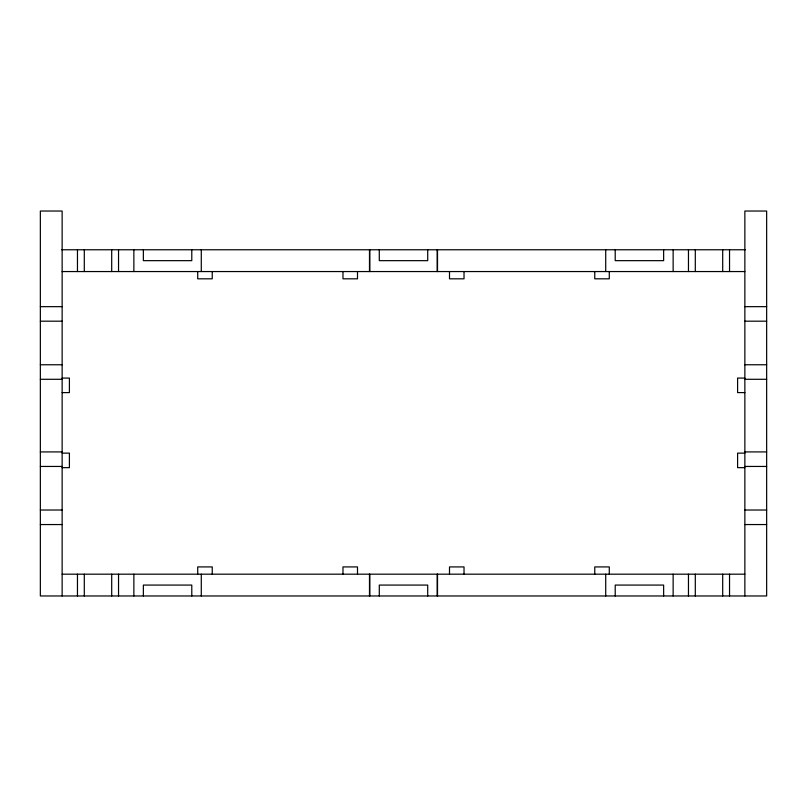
<?xml version="1.0" encoding="UTF-8"?>
<svg xmlns="http://www.w3.org/2000/svg" width="807" height="807" viewBox="0 0 807 807"><rect width="100%" height="100%" fill="white"/><g stroke="black" fill="none" stroke-linecap="round" stroke-linejoin="round"><path stroke-width="1.21" d="M61.675 249.767L745.325 249.767M62.139 271.555L744.861 271.555M40.35 306.66L62.139 306.66M744.861 306.66L766.65 306.66M40.35 321.186L62.139 321.186M744.861 321.186L766.65 321.186M40.35 364.764L62.139 364.764M744.861 364.764L766.65 364.764M62.139 378.08L69.402 378.08L69.402 392.606L62.139 392.606M744.861 378.08L737.598 378.08L737.598 392.606L744.861 392.606M40.35 379.29L62.139 379.29M744.861 379.29L766.65 379.29M40.35 451.92L62.139 451.92M744.861 451.92L766.65 451.92M62.139 453.13L69.402 453.13L69.402 467.657L62.139 467.657M744.861 453.13L737.598 453.13L737.598 467.657L744.861 467.657M40.35 466.446L62.139 466.446M744.861 466.446L766.65 466.446M40.35 510.024L62.139 510.024M744.861 510.024L766.65 510.024M40.35 524.55L62.139 524.55M744.861 524.55L766.65 524.55M62.139 574.181L744.861 574.181M744.861 595.969L744.861 211.03L766.65 211.03L766.65 595.969L40.35 595.969L40.35 211.03L62.139 211.03L62.139 595.969M729.538 249.767L729.538 271.555M729.538 574.181L729.538 595.969M722.699 249.767L722.699 271.555M722.699 574.181L722.699 595.969M695.301 249.767L695.301 271.555M695.301 574.181L695.301 595.969M688.462 249.767L688.462 271.555M688.462 574.181L688.462 595.969M673.139 249.767L673.139 271.555M673.139 574.181L673.139 595.969M663.636 249.767L663.636 260.661L615.216 260.661L615.216 249.767M663.636 595.969L663.636 585.075L615.216 585.075L615.216 595.969M609.285 271.555L609.285 278.818L594.759 278.818L594.759 271.555M609.285 574.181L609.285 566.918L594.759 566.918L594.759 574.181M605.714 249.767L605.714 271.555M605.714 574.181L605.714 595.969M464.025 271.555L464.025 278.818L449.499 278.818L449.499 271.555M464.025 574.181L464.025 566.918L449.499 566.918L449.499 574.181M437.515 249.767L437.515 271.555M437.515 574.181L437.515 595.969M437.212 249.767L437.212 271.555M437.212 574.181L437.212 595.969M427.71 249.767L427.71 260.661L379.29 260.661L379.29 249.767M427.71 595.969L427.71 585.075L379.29 585.075L379.29 595.969M369.788 249.767L369.788 271.555M369.788 574.181L369.788 595.969M369.485 249.767L369.485 271.555M369.485 574.181L369.485 595.969M357.501 271.555L357.501 278.818L342.975 278.818L342.975 271.555M357.501 574.181L357.501 566.918L342.975 566.918L342.975 574.181M212.241 271.555L212.241 278.818L197.715 278.818L197.715 271.555M212.241 574.181L212.241 566.918L197.715 566.918L197.715 574.181M201.286 249.767L201.286 271.555M201.286 574.181L201.286 595.969M191.784 249.767L191.784 260.661L143.364 260.661L143.364 249.767M191.784 595.969L191.784 585.075L143.364 585.075L143.364 595.969M133.861 249.767L133.861 271.555M133.861 574.181L133.861 595.969M118.538 249.767L118.538 271.555M118.538 574.181L118.538 595.969M111.699 249.767L111.699 271.555M111.699 574.181L111.699 595.969M84.301 249.767L84.301 271.555M84.301 574.181L84.301 595.969M77.462 249.767L77.462 271.555M77.462 574.181L77.462 595.969"/></g></svg>
